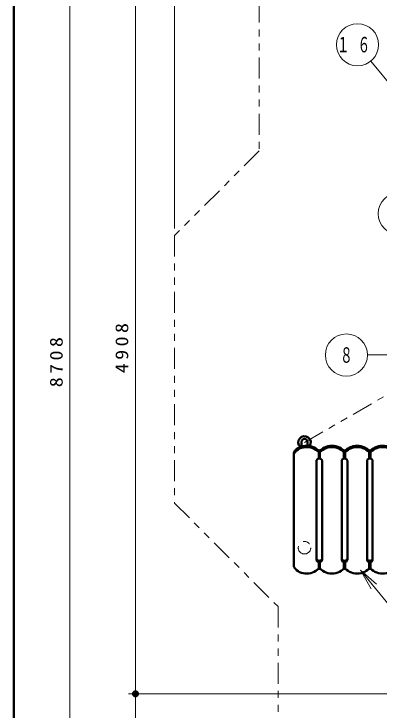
# Model space of a CAD drawing. Units: millimetres on the paper, scale 1:50. Extents: x -365 to 0, y -594 to 257.
# Drawn here: x -365 to -313, y 97.4 to 196.6 of the extents above; entities that cross this region are included whole.
import ezdxf
from ezdxf.enums import TextEntityAlignment as Align

# ---------------------------------------------------------------- set-up
doc = ezdxf.new("R2010")
doc.units = ezdxf.units.MM
doc.linetypes.add('USER3', pattern=[8, 3, -1, 1, -1, 1, -1])
doc.layers.add('LY_1', color=140, linetype='Continuous', lineweight=50)
doc.styles.add('ＭＳ ゴシック', font='')
doc.styles.get('ＭＳ ゴシック').set_extended_font_data('MS Gothic')

# ---------------------------------------------------------------- blocks, each defined once
blk = doc.blocks.new('filled_dot')
at = {"color": 0, "linetype": 'Continuous', "lineweight": -2, "const_width": 1.25}
blk.add_lwpolyline([(-0.625, 0, 1), (0.625, 0, 1)], format="xyb", close=True, dxfattribs=at)

msp = doc.modelspace()

# ---------------------------------------------------------------- linework, layer by layer
at = {"layer": 'LY_1', "color": 7}
msp.add_line((-365, 257), (-365, 0), dxfattribs=at)
at = {"layer": 'LY_1', "color": 7, "lineweight": 13}
for p, q in [((-342.146, 166.037), (-342.146, 247.929)), ((-357.03, 59.751), (-357.03, 233.903)), ((-347.698, 99.751), (-347.698, 197.903)), ((-310.291, 185.127), (-314.186, 189.896)), ((-303.922, 148.063), (-314.667, 148.025)), ((-314.153, 114.723), (-315.657, 117.367)), ((-315.657, 117.367), (-313.377, 115.354)), ((-315.657, 117.367), (-313.765, 115.039)), ((-315.657, 117.367), (-310.367, 110.856)), ((-292.005, 99.751), (-348.698, 99.751)), ((-347.698, 59.751), (-347.698, 99.751))]:
    msp.add_line(p, q, dxfattribs=at)
at = {"layer": 'LY_1', "color": 7, "linetype": 'USER3', "lineweight": 13}
for p, q in [((-330.096, 206.4), (-330.096, 177.087)), ((-330.096, 177.087), (-342.146, 165.037)), ((-342.146, 165.037), (-342.146, 126.926)), ((-323.634, 135.563), (-293.205, 153.131)), ((-342.146, 126.926), (-327.405, 112.185)), ((-327.405, 112.185), (-327.405, 85.074))]:
    msp.add_line(p, q, dxfattribs=at)
at = {"layer": 'LY_1'}
for p, q in [((-324.061, 134.985), (-324.061, 135.563)), ((-323.207, 135.094), (-323.207, 135.563)), ((-325.134, 117.885), (-325.134, 134.093)), ((-321.614, 133.257), (-321.614, 134.242)), ((-321.454, 133.257), (-321.454, 134.242)), ((-318.014, 133.257), (-318.014, 134.242)), ((-317.854, 133.257), (-317.854, 134.242)), ((-314.414, 133.257), (-314.414, 134.242)), ((-314.254, 133.257), (-314.254, 134.242)), ((-321.934, 118.847), (-321.934, 132.936)), ((-321.134, 118.847), (-321.134, 132.936)), ((-318.334, 118.847), (-318.334, 132.936)), ((-317.534, 118.847), (-317.534, 132.936)), ((-314.734, 118.847), (-314.734, 132.936)), ((-313.934, 118.847), (-313.934, 132.936)), ((-321.614, 118.526), (-321.614, 117.54)), ((-321.454, 118.526), (-321.454, 117.54)), ((-318.014, 118.526), (-318.014, 117.54)), ((-317.854, 118.526), (-317.854, 117.54)), ((-314.414, 118.526), (-314.414, 117.54)), ((-314.254, 118.526), (-314.254, 117.54))]:
    msp.add_line(p, q, dxfattribs=at)
for points in [[(-324.061, 135.563), (-324.057, 135.631), (-324.047, 135.698), (-324.029, 135.762), (-324.004, 135.824), (-323.973, 135.88), (-323.936, 135.932), (-323.894, 135.977), (-323.848, 136.014), (-323.797, 136.045), (-323.745, 136.066), (-323.69, 136.08), (-323.634, 136.084), (-323.578, 136.08), (-323.524, 136.066), (-323.471, 136.045), (-323.421, 136.014), (-323.374, 135.977), (-323.332, 135.932), (-323.295, 135.88), (-323.264, 135.824), (-323.24, 135.762), (-323.222, 135.698), (-323.211, 135.631), (-323.207, 135.563)], [(-321.834, 134.542), (-322.028, 134.7), (-322.247, 134.834), (-322.486, 134.942), (-322.74, 135.023), (-323.006, 135.075), (-323.278, 135.096), (-323.551, 135.087), (-323.82, 135.048), (-324.08, 134.979), (-324.326, 134.882), (-324.553, 134.758), (-324.758, 134.609), (-324.936, 134.44), (-325.084, 134.252)], [(-321.834, 134.347), (-322.028, 134.504), (-322.247, 134.638), (-322.486, 134.747), (-322.74, 134.828), (-323.006, 134.879), (-323.278, 134.901), (-323.551, 134.892), (-323.82, 134.852), (-324.08, 134.783), (-324.326, 134.686), (-324.553, 134.562), (-324.758, 134.414), (-324.936, 134.244), (-325.084, 134.056)], [(-318.234, 134.542), (-318.435, 134.705), (-318.663, 134.842), (-318.911, 134.952), (-319.176, 135.032), (-319.452, 135.081), (-319.734, 135.097), (-320.016, 135.081), (-320.292, 135.032), (-320.557, 134.952), (-320.806, 134.842), (-321.033, 134.705), (-321.234, 134.542)], [(-318.234, 134.347), (-318.435, 134.509), (-318.663, 134.646), (-318.911, 134.756), (-319.176, 134.836), (-319.452, 134.885), (-319.734, 134.901), (-320.016, 134.885), (-320.292, 134.836), (-320.557, 134.756), (-320.806, 134.646), (-321.033, 134.509), (-321.234, 134.347)], [(-314.634, 134.542), (-314.835, 134.705), (-315.063, 134.842), (-315.311, 134.952), (-315.576, 135.032), (-315.852, 135.081), (-316.134, 135.097), (-316.416, 135.081), (-316.692, 135.032), (-316.957, 134.952), (-317.206, 134.842), (-317.433, 134.705), (-317.634, 134.542)], [(-314.634, 134.347), (-314.835, 134.509), (-315.063, 134.646), (-315.311, 134.756), (-315.576, 134.836), (-315.852, 134.885), (-316.134, 134.901), (-316.416, 134.885), (-316.692, 134.836), (-316.957, 134.756), (-317.206, 134.646), (-317.433, 134.509), (-317.634, 134.347)], [(-311.034, 134.542), (-311.235, 134.705), (-311.463, 134.842), (-311.711, 134.952), (-311.976, 135.032), (-312.252, 135.081), (-312.534, 135.097), (-312.816, 135.081), (-313.092, 135.032), (-313.357, 134.952), (-313.606, 134.842), (-313.833, 134.705), (-314.034, 134.542)], [(-311.034, 134.347), (-311.235, 134.509), (-311.463, 134.646), (-311.711, 134.756), (-311.976, 134.836), (-312.252, 134.885), (-312.534, 134.901), (-312.816, 134.885), (-313.092, 134.836), (-313.357, 134.756), (-313.606, 134.646), (-313.833, 134.509), (-314.034, 134.347)], [(-325.084, 134.252), (-325.121, 134.175), (-325.134, 134.093)], [(-325.084, 134.056), (-325.121, 133.98), (-325.134, 133.898)], [(-321.234, 134.542), (-321.274, 134.51), (-321.32, 134.482), (-321.369, 134.461), (-321.422, 134.445), (-321.478, 134.435), (-321.534, 134.432), (-321.59, 134.435), (-321.646, 134.445), (-321.699, 134.461), (-321.748, 134.482), (-321.794, 134.51), (-321.834, 134.542)], [(-321.234, 134.347), (-321.274, 134.314), (-321.32, 134.287), (-321.369, 134.265), (-321.422, 134.249), (-321.478, 134.239), (-321.534, 134.236), (-321.59, 134.239), (-321.646, 134.249), (-321.699, 134.265), (-321.748, 134.287), (-321.794, 134.314), (-321.834, 134.347)], [(-317.634, 134.542), (-317.674, 134.51), (-317.72, 134.482), (-317.769, 134.461), (-317.822, 134.445), (-317.878, 134.435), (-317.934, 134.432), (-317.99, 134.435), (-318.046, 134.445), (-318.099, 134.461), (-318.148, 134.482), (-318.194, 134.51), (-318.234, 134.542)], [(-317.634, 134.347), (-317.674, 134.314), (-317.72, 134.287), (-317.769, 134.265), (-317.822, 134.249), (-317.878, 134.239), (-317.934, 134.236), (-317.99, 134.239), (-318.046, 134.249), (-318.099, 134.265), (-318.148, 134.287), (-318.194, 134.314), (-318.234, 134.347)], [(-314.034, 134.542), (-314.074, 134.51), (-314.12, 134.482), (-314.169, 134.461), (-314.222, 134.445), (-314.278, 134.435), (-314.334, 134.432), (-314.39, 134.435), (-314.446, 134.445), (-314.499, 134.461), (-314.548, 134.482), (-314.594, 134.51), (-314.634, 134.542)], [(-314.034, 134.347), (-314.074, 134.314), (-314.12, 134.287), (-314.169, 134.265), (-314.222, 134.249), (-314.278, 134.239), (-314.334, 134.236), (-314.39, 134.239), (-314.446, 134.249), (-314.499, 134.265), (-314.548, 134.287), (-314.594, 134.314), (-314.634, 134.347)], [(-321.134, 132.936), (-321.137, 132.978), (-321.148, 133.02), (-321.164, 133.061), (-321.188, 133.099), (-321.217, 133.135), (-321.251, 133.167), (-321.291, 133.195), (-321.334, 133.219), (-321.381, 133.238), (-321.431, 133.252), (-321.482, 133.26), (-321.534, 133.263), (-321.586, 133.26), (-321.638, 133.252), (-321.687, 133.238), (-321.734, 133.219), (-321.778, 133.195), (-321.817, 133.167), (-321.851, 133.135), (-321.88, 133.099), (-321.904, 133.061), (-321.92, 133.02), (-321.931, 132.978), (-321.934, 132.936)], [(-317.534, 132.936), (-317.537, 132.978), (-317.548, 133.02), (-317.564, 133.061), (-317.588, 133.099), (-317.617, 133.135), (-317.651, 133.167), (-317.691, 133.195), (-317.734, 133.219), (-317.781, 133.238), (-317.831, 133.252), (-317.882, 133.26), (-317.934, 133.263), (-317.986, 133.26), (-318.038, 133.252), (-318.087, 133.238), (-318.134, 133.219), (-318.178, 133.195), (-318.217, 133.167), (-318.251, 133.135), (-318.28, 133.099), (-318.304, 133.061), (-318.32, 133.02), (-318.331, 132.978), (-318.334, 132.936)], [(-313.934, 132.936), (-313.937, 132.978), (-313.948, 133.02), (-313.964, 133.061), (-313.988, 133.099), (-314.017, 133.135), (-314.051, 133.167), (-314.091, 133.195), (-314.134, 133.219), (-314.181, 133.238), (-314.231, 133.252), (-314.282, 133.26), (-314.334, 133.263), (-314.386, 133.26), (-314.438, 133.252), (-314.487, 133.238), (-314.534, 133.219), (-314.578, 133.195), (-314.617, 133.167), (-314.651, 133.135), (-314.68, 133.099), (-314.704, 133.061), (-314.72, 133.02), (-314.731, 132.978), (-314.734, 132.936)], [(-321.134, 119.043), (-321.137, 119), (-321.148, 118.958), (-321.164, 118.918), (-321.188, 118.879), (-321.217, 118.843), (-321.251, 118.811), (-321.291, 118.783), (-321.334, 118.759), (-321.381, 118.74), (-321.431, 118.726), (-321.482, 118.718), (-321.534, 118.715), (-321.586, 118.718), (-321.638, 118.726), (-321.687, 118.74), (-321.734, 118.759), (-321.778, 118.783), (-321.817, 118.811), (-321.851, 118.843), (-321.88, 118.879), (-321.904, 118.918), (-321.92, 118.958), (-321.931, 119), (-321.934, 119.043)], [(-317.534, 119.043), (-317.537, 119), (-317.548, 118.958), (-317.564, 118.918), (-317.588, 118.879), (-317.617, 118.843), (-317.651, 118.811), (-317.691, 118.783), (-317.734, 118.759), (-317.781, 118.74), (-317.831, 118.726), (-317.882, 118.718), (-317.934, 118.715), (-317.986, 118.718), (-318.038, 118.726), (-318.087, 118.74), (-318.134, 118.759), (-318.178, 118.783), (-318.217, 118.811), (-318.251, 118.843), (-318.28, 118.879), (-318.304, 118.918), (-318.32, 118.958), (-318.331, 119), (-318.334, 119.043)], [(-313.934, 119.043), (-313.937, 119), (-313.948, 118.958), (-313.964, 118.918), (-313.988, 118.879), (-314.017, 118.843), (-314.051, 118.811), (-314.091, 118.783), (-314.134, 118.759), (-314.181, 118.74), (-314.231, 118.726), (-314.282, 118.718), (-314.334, 118.715), (-314.386, 118.718), (-314.438, 118.726), (-314.487, 118.74), (-314.534, 118.759), (-314.578, 118.783), (-314.617, 118.811), (-314.651, 118.843), (-314.68, 118.879), (-314.704, 118.918), (-314.72, 118.958), (-314.731, 119), (-314.734, 119.043)], [(-321.134, 118.847), (-321.137, 118.804), (-321.148, 118.762), (-321.164, 118.722), (-321.188, 118.683), (-321.217, 118.648), (-321.251, 118.615), (-321.291, 118.587), (-321.334, 118.563), (-321.381, 118.544), (-321.431, 118.531), (-321.482, 118.522), (-321.534, 118.52), (-321.586, 118.522), (-321.638, 118.531), (-321.687, 118.544), (-321.734, 118.563), (-321.778, 118.587), (-321.817, 118.615), (-321.851, 118.648), (-321.88, 118.683), (-321.904, 118.722), (-321.92, 118.762), (-321.931, 118.804), (-321.934, 118.847)], [(-317.534, 118.847), (-317.537, 118.804), (-317.548, 118.762), (-317.564, 118.722), (-317.588, 118.683), (-317.617, 118.648), (-317.651, 118.615), (-317.691, 118.587), (-317.734, 118.563), (-317.781, 118.544), (-317.831, 118.531), (-317.882, 118.522), (-317.934, 118.52), (-317.986, 118.522), (-318.038, 118.531), (-318.087, 118.544), (-318.134, 118.563), (-318.178, 118.587), (-318.217, 118.615), (-318.251, 118.648), (-318.28, 118.683), (-318.304, 118.722), (-318.32, 118.762), (-318.331, 118.804), (-318.334, 118.847)], [(-313.934, 118.847), (-313.937, 118.804), (-313.948, 118.762), (-313.964, 118.722), (-313.988, 118.683), (-314.017, 118.648), (-314.051, 118.615), (-314.091, 118.587), (-314.134, 118.563), (-314.181, 118.544), (-314.231, 118.531), (-314.282, 118.522), (-314.334, 118.52), (-314.386, 118.522), (-314.438, 118.531), (-314.487, 118.544), (-314.534, 118.563), (-314.578, 118.587), (-314.617, 118.615), (-314.651, 118.648), (-314.68, 118.683), (-314.704, 118.722), (-314.72, 118.762), (-314.731, 118.804), (-314.734, 118.847)], [(-325.084, 117.726), (-325.121, 117.803), (-325.134, 117.885)], [(-321.834, 117.436), (-322.028, 117.279), (-322.247, 117.144), (-322.486, 117.036), (-322.74, 116.955), (-323.006, 116.903), (-323.278, 116.882), (-323.551, 116.891), (-323.82, 116.93), (-324.08, 116.999), (-324.326, 117.097), (-324.553, 117.221), (-324.758, 117.369), (-324.936, 117.539), (-325.084, 117.726)], [(-321.234, 117.436), (-321.274, 117.468), (-321.32, 117.496), (-321.369, 117.518), (-321.422, 117.534), (-321.478, 117.544), (-321.534, 117.547), (-321.59, 117.544), (-321.646, 117.534), (-321.699, 117.518), (-321.748, 117.496), (-321.794, 117.468), (-321.834, 117.436)], [(-318.234, 117.436), (-318.435, 117.274), (-318.663, 117.136), (-318.911, 117.026), (-319.176, 116.946), (-319.452, 116.898), (-319.734, 116.881), (-320.016, 116.898), (-320.292, 116.946), (-320.557, 117.026), (-320.806, 117.136), (-321.033, 117.274), (-321.234, 117.436)], [(-317.634, 117.436), (-317.674, 117.468), (-317.72, 117.496), (-317.769, 117.518), (-317.822, 117.534), (-317.878, 117.544), (-317.934, 117.547), (-317.99, 117.544), (-318.046, 117.534), (-318.099, 117.518), (-318.148, 117.496), (-318.194, 117.468), (-318.234, 117.436)], [(-314.634, 117.436), (-314.835, 117.274), (-315.063, 117.136), (-315.311, 117.026), (-315.576, 116.946), (-315.852, 116.898), (-316.134, 116.881), (-316.416, 116.898), (-316.692, 116.946), (-316.957, 117.026), (-317.206, 117.136), (-317.433, 117.274), (-317.634, 117.436)], [(-314.034, 117.436), (-314.074, 117.468), (-314.12, 117.496), (-314.169, 117.518), (-314.222, 117.534), (-314.278, 117.544), (-314.334, 117.547), (-314.39, 117.544), (-314.446, 117.534), (-314.499, 117.518), (-314.548, 117.496), (-314.594, 117.468), (-314.634, 117.436)], [(-311.034, 117.436), (-311.235, 117.274), (-311.463, 117.136), (-311.711, 117.026), (-311.976, 116.946), (-312.252, 116.898), (-312.534, 116.881), (-312.816, 116.898), (-313.092, 116.946), (-313.357, 117.026), (-313.606, 117.136), (-313.833, 117.274), (-314.034, 117.436)]]:
    msp.add_lwpolyline(points, dxfattribs=at)
at = {"layer": 'LY_1', "color": 7, "lineweight": 13}
for centre in [(-316.084, 192.219), (-310.143, 168.142), (-317.667, 148.014)]:
    msp.add_circle(centre, 3, dxfattribs=at)
at = {"layer": 'LY_1', "color": 7, "linetype": 'USER3', "lineweight": 13}
msp.add_circle((-323.634, 120.563), 0.891, dxfattribs=at)
at = {"layer": 'LY_1'}
msp.add_arc((-323.634, 135.563), 0.891, 325.47646, 226.52582, dxfattribs=at)

# ---------------------------------------------------------------- block references
at = {"layer": 'LY_1', "color": 7, "lineweight": 13, "xscale": 0.4, "yscale": 0.4}
for rotation in [270, 90]:
    msp.add_blockref('filled_dot', (-347.698, 99.751), dxfattribs=dict(at, rotation=rotation))

# ---------------------------------------------------------------- texts
at = {"layer": 'LY_1', "color": 7, "style": 'ＭＳ ゴシック', "width": 0.6}
msp.add_text('８', height=2.199, dxfattribs=at).set_placement((-317.667, 148.014), align=Align.MIDDLE_CENTER)
at = {"layer": 'LY_1', "color": 7, "insert": (-316.084, 192.219), "char_height": 2.199, "attachment_point": 5, "style": 'ＭＳ ゴシック'}
msp.add_mtext('\\T1.64;\\W0.6;１６', dxfattribs=at)
at = {"layer": 'LY_1', "color": 7, "char_height": 1.833, "attachment_point": 8, "rotation": 90, "style": 'ＭＳ ゴシック'}
for s, insert in [('\\T1.33;\\W1.15;4908', (-348.698, 149.236)), ('\\T1.33;\\W1.15;8708', (-358.03, 147.236))]:
    msp.add_mtext(s, dxfattribs=dict(at, insert=insert))

doc.saveas('drawing.dxf')
